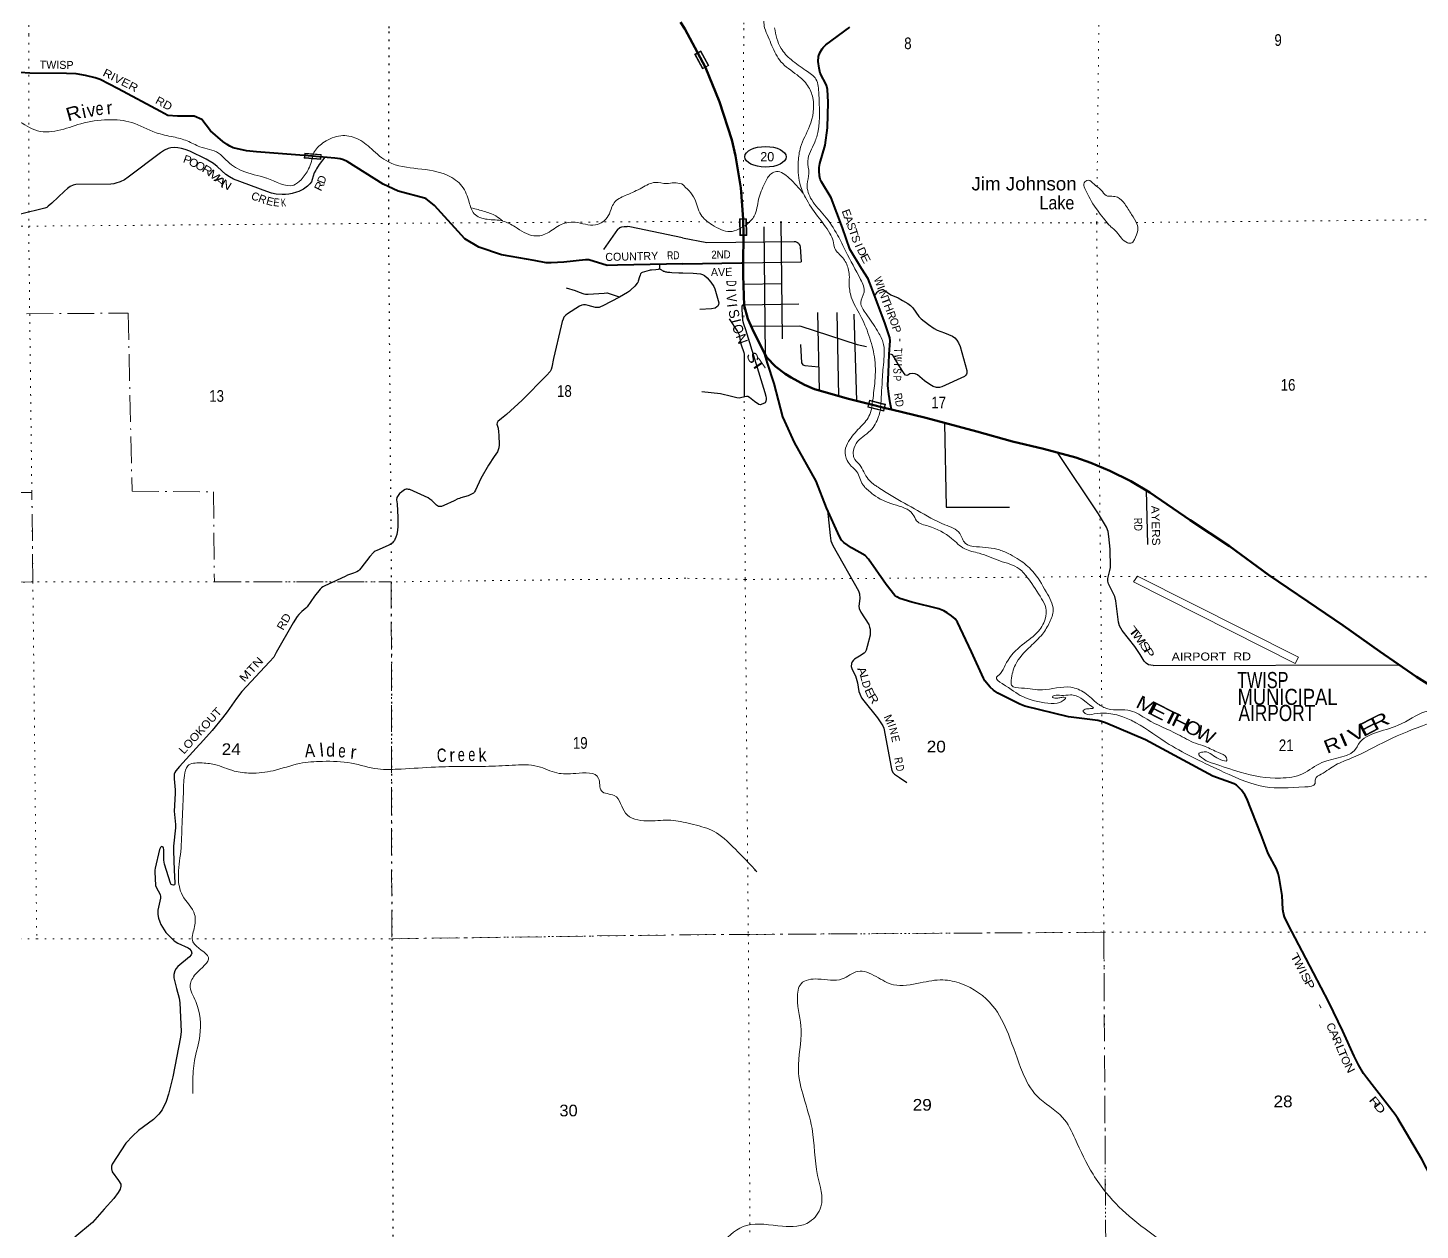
# Model space of a CAD drawing. Header units: feet. Extents: x 0 to 246606, y 183576 to 368785.
# Drawn here: x 204671 to 225542, y 304461 to 322492 of the extents above; entities that cross this region are included whole.
import ezdxf
from ezdxf.enums import TextEntityAlignment as Align

# ---------------------------------------------------------------- set-up
doc = ezdxf.new("R2010")
doc.units = ezdxf.units.FT
doc.header["$LTSCALE"] = 80
doc.linetypes.add('DOT_DASHED', pattern=[7.7, 5, -1.2, 0.3, -1.2])
doc.linetypes.add('DOTTED', pattern=[1.5, 0.3, -1.2])
for name, color, linetype, lineweight in [('17', 7, 'Continuous', 25), ('23', 7, 'Continuous', 70), ('26', 7, 'Continuous', 40), ('29', 7, 'Continuous', 25), ('30', 7, 'Continuous', 25), ('36', 7, 'Continuous', 13), ('39', 7, 'Continuous', 13), ('41', 7, 'Continuous', 13), ('44', 7, 'DOT_DASHED', 13), ('59', 7, 'Continuous', 13), ('6', 7, 'DOTTED', 25), ('61', 7, 'Continuous', 13), ('7', 7, 'DOTTED', 13)]:
    doc.layers.add(name, color=color, linetype=linetype, lineweight=lineweight)
doc.layers.add('27', color=7, linetype='Continuous')

msp = doc.modelspace()

# ---------------------------------------------------------------- linework, layer by layer
at = {"layer": '17'}
msp.add_ellipse((215728.17, 320558.17), major_axis=(309.24, -1), ratio=0.500121, dxfattribs=at)
at = {"layer": '23'}
msp.add_line((214453.25, 322576.04), (214517.04, 322479.31), dxfattribs=at)
for points in [[(215395.31, 318969.39), (215396.62, 319379.06), (215391.75, 319629.74), (215359.57, 320093.55), (215281.19, 320572.18), (215224.07, 320811.33), (215040.99, 321381.48), (214828.55, 321899.79), (214710.97, 322123.48), (214517.04, 322479.31)], [(215714.85, 317613.58), (215554.16, 317926.88), (215463.68, 318129.23), (215410.45, 318327.71), (215395.65, 318779.76), (215395.31, 318969.39)], [(217619.46, 316767.07), (217549.61, 316783.92), (217270.56, 316853.85), (216971.32, 316929.93), (216463.72, 317072.31), (216313.58, 317138.26), (216115.56, 317248.35), (216024.25, 317301.87), (215877.33, 317415.02), (215748.21, 317548.54), (215714.85, 317613.58)], [(226354.35, 312190.92), (226284.17, 312262.9), (226049.09, 312410.9), (225487.78, 312758.85), (224938.38, 313139.16), (224388.92, 313531.58), (223859.86, 313887.79), (223269.96, 314288.05), (222681.91, 314718.6), (222094.09, 315110.8), (221487.97, 315523.07), (221204.3, 315695.01), (220892.48, 315846.6), (220605.91, 315970.36), (220380.92, 316047.8), (219896.33, 316180.01), (219432.17, 316290.25), (218894.25, 316438.51), (218129.87, 316643.98), (217619.46, 316767.07)]]:
    msp.add_lwpolyline(points, dxfattribs=at)
at = {"layer": '26'}
for points in [[(217619.46, 316767.07), (217614.68, 316792.03), (217599.56, 316871.01), (217575.32, 316999.48), (217563.72, 317127.14), (217572.67, 317318.94), (217583.12, 317599.57), (217595.86, 317799.24), (217591.76, 317843.85), (217523.89, 318053.37), (217382.35, 318427.98), (217265.48, 318730.06), (217167.66, 318882.9), (216994.33, 319172.55), (216883.4, 319492.83), (216711.14, 319941.94), (216568.33, 320182.1), (216549.98, 320221.57), (216537.16, 320273.83), (216531.66, 320347.22), (216535.32, 320398.59), (216544.55, 320455.68), (216621.63, 320734.67), (216656.44, 320991.21), (216666.25, 321378.81), (216658.17, 321565.45), (216640.52, 321630.96), (216548.61, 321810.07), (216531.66, 321886.52), (216517.26, 321989.53), (216520.66, 322062.64), (216542.73, 322118.86), (216575.66, 322176.39), (216593.08, 322195.66), (216633.03, 322235.38), (216992.86, 322503.3)], [(214488.14, 318953.33), (213510.15, 318933.23), (213352.91, 318929.35), (213081.06, 319014.11), (213031.53, 319012.32), (212707.48, 318980.16), (212515.48, 318970.01), (212439.61, 318968.87), (212259.04, 319001.61), (211913.52, 319064.26), (211771.19, 319090.07), (211431.31, 319203.1), (211220.24, 319329.8), (210768.99, 319829.18), (210636.76, 319934.61), (210222.39, 320042.71), (209995.44, 320149.02), (209455.39, 320489.84), (209405.04, 320512.97), (209353.62, 320527.67), (209271.42, 320540.13), (208815.39, 320576.48), (208097.65, 320633.68), (207950.3, 320645.42), (207750.24, 320693.5), (207698.22, 320716.01), (207657.83, 320741.74), (207595.97, 320788.57), (207410.68, 320949.9), (207277.69, 321119.93), (207164.26, 321169.05), (206916.44, 321166.07), (206767.18, 321178.42), (206659.27, 321236.58), (206026.95, 321577.41), (205752.77, 321716.43), (205677.64, 321742.45), (205536.93, 321778.74), (205393.2, 321800.12), (205248.02, 321806.36), (204698.23, 321813.85), (204556.17, 321820.52)], [(214488.14, 318953.33), (215368.61, 318968.92), (215395.31, 318969.39)], [(223510.42, 309162.62), (223492.19, 309216.56), (223483.31, 309270.38), (223472.19, 309479.29), (223428.54, 309748.15), (223413.64, 309809.78), (223389.06, 309878.46), (223262.51, 310109.84), (223157.88, 310389.8), (222942.66, 310933.52), (222911.98, 310990.17), (222861.76, 311059.19), (222814.09, 311110.56), (222787.13, 311137.15), (222753.57, 311156.47), (222435.92, 311269.68), (221923.51, 311543.23), (221427.24, 311816.87), (220822.92, 312068.25), (220765.44, 312087.53), (220708.66, 312102.36), (220268.34, 312161.35), (219615.27, 312321.05), (219543.15, 312347.12), (219212.34, 312516.51), (219147.12, 312559.95), (219095.78, 312603.98), (219017.44, 312699.06), (218994.96, 312741.75), (218819.01, 313135.91), (218606.24, 313578.19), (218571.79, 313626.97), (218518.23, 313673.59), (218452.23, 313721.29), (218400.89, 313746.98), (218324.59, 313776.92), (217924.24, 313877.53), (217742.67, 313935.94), (217695, 313957.96), (217668.07, 313981.33), (217535.01, 314145.74), (217273.3, 314523.04), (217221.52, 314579.9), (217018.96, 314691.76), (216902.93, 314776.23), (216869.93, 314809.25), (216836.23, 314864.28), (216641.86, 315295.1), (216486.05, 315693.84), (216165.63, 316273.29), (216016.34, 316595.38), (215989.87, 316660.11), (215857.52, 317159.62), (215758.81, 317463.83), (215729.48, 317563.76), (215714.85, 317613.58)], [(226448.61, 304483.33), (226305.48, 304605.07), (226272.05, 304622.08), (226240.5, 304630.55), (226044.64, 304672.18), (226005.8, 304692.93), (225961.8, 304744.3), (225859.48, 304913.32), (225708.06, 305253.56), (225569.16, 305525.24), (225209.56, 306136.01), (225169.45, 306197.08), (224738.15, 306749.64), (224694.23, 306810.91), (224615.89, 306938.3), (224551.8, 307068.94), (224382.72, 307443.94), (224174.21, 307878.71), (223827.05, 308540.76), (223565.62, 309045.87), (223510.42, 309162.62)]]:
    msp.add_lwpolyline(points, dxfattribs=at)
at = {"layer": '29'}
for p, q in [((215984.79, 317826.44), (215964.12, 319592.91)), ((213511.05, 319469.56), (213299.69, 319168.99)), ((215705.37, 319509.35), (215723.8, 317578.67)), ((216247.99, 319207.62), (216264.61, 318980.59)), ((215404.62, 318967.52), (216264.61, 318980.59)), ((214489.45, 318817.76), (214645.01, 318811.55)), ((215398.75, 318648.28), (215975.32, 318656.43)), ((215413.01, 318336.46), (216227.96, 318350.73)), ((216538.53, 317054.58), (216511.39, 318223.09)), ((216827.97, 316967.5), (216803.5, 318223.35)), ((217097.17, 316897.93), (217056.65, 318198)), ((221433.46, 315560.14), (221454.59, 314746.35)), ((221541.75, 312931.71), (225214.42, 312941.76))]:
    msp.add_line(p, q, dxfattribs=at)
for points in [[(209122.41, 320550.65), (209038.69, 320442.22), (208997.39, 320377), (208986.37, 320358.62), (208965.24, 320317.28), (208934.95, 320217.14), (208921.17, 320184.98), (208900.06, 320154.66), (208865.17, 320119.75), (208803.65, 320074.73), (208732.96, 320038.9), (208696.23, 320026.04), (208634.71, 320008.58), (208582.39, 319998.48), (208532.81, 319994.8), (208481.39, 319994.8), (208394.17, 319999.4), (208323.47, 320015.01), (208252.77, 320037.98), (207754.23, 320224.49), (207694.54, 320258.48), (207636.7, 320294.31), (207577.01, 320346.68), (207510, 320411.91), (207452.15, 320456.92), (207341.97, 320523.07), (207099.58, 320640.67), (207030.73, 320665.48), (206975.64, 320682.02), (206918.72, 320694.88), (206864.54, 320699.47), (206815.89, 320694.88), (206776.4, 320684.77), (206721.32, 320659.05), (206658.87, 320618.62), (206174.1, 320251.13), (206119.94, 320215.3), (206056.57, 320184.98), (205991.4, 320162.01), (205962.02, 320152.83), (205917.02, 320148.23), (205388.17, 320140.88), (205351.46, 320133.53), (205307.37, 320111.48), (205265.16, 320082.08), (205219.23, 320045.33), (205028.26, 319861.58), (204977.78, 319816.56), (204953.91, 319800.02), (204925.42, 319788.08), (204560.94, 319698.96)], [(213511.05, 319469.56), (213545.64, 319495.53), (213576.86, 319508.39), (213608.08, 319513.91), (213656.32, 319512.29)], [(214484.38, 319343.63), (213694.38, 319506.56), (213656.32, 319512.29)], [(214484.38, 319343.63), (214847.61, 319271.09), (216159.66, 319288.72)], [(216159.66, 319288.72), (216179.16, 319286.29), (216197.03, 319279.42), (216210.33, 319272.53), (216222.69, 319262.9), (216235.53, 319242.72), (216242.41, 319228.5), (216247.99, 319207.62)], [(214140.78, 318943.75), (214139.07, 318880.44), (214131.43, 318872.63), (214119.03, 318866.65), (214084.14, 318861.14), (214018.03, 318859.3), (214001.97, 318856.09), (213986.81, 318851.95), (213882.14, 318824.39), (213867.92, 318816.58), (213860.11, 318809.69), (213854.14, 318800.97), (213847.25, 318782.13), (213839.91, 318758.24), (213821.54, 318692.09), (213813.74, 318674.18), (213805.02, 318660.85), (213768.29, 318618.59), (213709.53, 318561.63), (213687.96, 318544.63), (213659.95, 318524.88), (213540.59, 318453.21)], [(214139.07, 318880.44), (214168.79, 318861.02), (214180.97, 318853.05), (214193.2, 318846.73), (214195.89, 318845.55), (214208.07, 318840.93), (214228.47, 318834.69), (214244.73, 318831.37), (214258.94, 318829.08), (214292.12, 318825.77), (214325.27, 318824.15), (214431.53, 318820), (214442.9, 318819.61), (214489.45, 318817.76)], [(214645.01, 318811.55), (214755.93, 318804.24), (214784.34, 318794.15), (214815.51, 318779.48), (214854.93, 318745.54), (214909.02, 318680.4), (214953.94, 318613.44), (214971.35, 318577.66), (215027.27, 318367.6), (215026.36, 318340.99), (215016.27, 318319.9), (215000.69, 318306.14), (214975.94, 318290.54), (214917.27, 318275.87), (214744.87, 318265.94)], [(213540.59, 318453.21), (213374.41, 318508.35), (213359.72, 318512.02), (213348.7, 318512.02), (213310.14, 318510.18), (213067.75, 318494.57), (213029.18, 318495.48), (213012.66, 318498.24), (212993.37, 318504.67), (212915.33, 318534.99), (212879.52, 318547.85), (212745.09, 318586.04)], [(217497.65, 318563.97), (217485.96, 318564.85), (217472.66, 318563.47), (217456.63, 318560.26), (217441.96, 318554.76), (217429.13, 318548.34), (217417.66, 318539.62), (217393.82, 318515.77), (217362.24, 318479.95)], [(217497.65, 318563.97), (217509.8, 318558.43), (217556.08, 318522.17), (217608.34, 318490.07), (217717.43, 318441.45), (217784.35, 318403.84), (217860.44, 318357.06), (217899.86, 318328.62), (217937.44, 318291.01), (218028.2, 318161.67), (218062.12, 318125.89), (218172.13, 318041.49), (218254.63, 317980.95), (218300.47, 317957.1), (218410.48, 317916.74), (218531.48, 317869.03), (218566.32, 317843.35), (218597.49, 317806.66), (218623.15, 317768.13), (218648.83, 317711.25), (218744.17, 317351.66), (218746.91, 317315.9), (218740.5, 317296.62), (218732.24, 317281.04), (218711.16, 317263.6), (218373.81, 317109.48), (218334.38, 317097.57), (218289.47, 317098.48), (218242.71, 317112.25), (218190.46, 317142.51), (218113.46, 317197.55), (218007.12, 317289.28), (217970.44, 317303.97), (217933.78, 317307.63), (217893.44, 317303.96), (217860.44, 317281.96), (217845.77, 317278.27), (217829.27, 317285.63), (217809.1, 317307.63), (217732.1, 317425.05), (217647.76, 317568.15), (217633.09, 317586.51), (217618.42, 317593.84), (217583.1, 317598.88)], [(213540.59, 318453.21), (213291.78, 318321.84), (213255.97, 318308.06), (213236.69, 318299.79), (213211.9, 318297.03), (213181.6, 318299.79), (213071.42, 318329.19), (213028.27, 318337.46), (212997.97, 318336.54), (212975.01, 318333.78), (212939.21, 318318.16), (212759.25, 318204.24), (212734.46, 318183.11), (212707.83, 318152.79), (212694.06, 318124.31), (212682.12, 318090.31), (212663.76, 318024.16), (212549.91, 317535.38), (212524.2, 317403.08), (212514.1, 317369.09), (212499.41, 317339.69), (212447.08, 317278.13), (212079.81, 316906.95), (211848.44, 316693.8), (211771.31, 316635), (211716.23, 316587.22), (211704.29, 316567.94), (211701.53, 316550.47), (211719.9, 316488), (211728.16, 316433.8), (211730.92, 316385.1), (211734.59, 316238.1), (211731.83, 316191.25), (211708.88, 316135.2), (211662.22, 316063.79)], [(215413.01, 318336.46), (215386.18, 318332.28), (215375.18, 318319.43), (215371.51, 318299.26), (215371.52, 318271.72), (215382.52, 318110.28), (215397.18, 318051.56), (215426.52, 317967.17), (215719.87, 317024.15), (215731.79, 316970.05), (215737.29, 316938.86), (215739.13, 316918.68), (215733.63, 316892.99), (215723.54, 316870.04), (215686.87, 316851.7), (215649.29, 316839.79), (215628.2, 316844.36), (215565.86, 316888.39), (215488.86, 316950.77), (215464.11, 316962.71), (215444.85, 316965.44), (215371.52, 316947.1), (215332.1, 316938.86), (215298.18, 316943.43), (215217.5, 316965.44), (215052.49, 317002.14), (214774.39, 317033.01)], [(215185.5, 318130.62), (215310.1, 317940.58), (215321.1, 317918.57), (215332.1, 317887.38), (215352.27, 317773.63), (215363.27, 317736.94), (215403.6, 317625.02), (215407.27, 317599.34), (215407.27, 317566.31), (215409.96, 316958.76)], [(215516.91, 318016.49), (216232.02, 318024.65), (216258.51, 318020.57), (217103.77, 317744.13), (217241.24, 317712.63)], [(216253.79, 317745.25), (216269.57, 317468.81), (216276.34, 317452.47), (216285.89, 317440.65), (216302.82, 317431.07), (216318.27, 317426.71), (216528.97, 317406.62)], [(218413, 316564.89), (218438.66, 315305.54), (219385.85, 315302.78)], [(211662.22, 316063.79), (211573.9, 315933.99), (211460.05, 315731.87), (211382.93, 315559.14), (211367.32, 315532.5), (211359.53, 315521.94), (211349.87, 315515.04), (211332.9, 315503.57), (211309.95, 315491.62), (211269.08, 315474.62), (211161.66, 315442.46), (211139.17, 315434.66), (211118.5, 315426.84), (211063.41, 315397.44), (210905.49, 315327.61), (210871.07, 315314.3), (210850.87, 315311.55), (210839.38, 315312.91), (210826.08, 315315.22), (210813.22, 315321.65), (210795.31, 315334.96), (210725.53, 315404.79), (210698.92, 315425.01), (210670.44, 315441.54), (210394.99, 315566.49), (210378.94, 315570.65), (210361.96, 315572.93), (210344.06, 315571.57), (210325.21, 315566.49), (210300.9, 315552.27), (210270.12, 315529.74), (210243.98, 315506.33), (210222.38, 315478.29), (210204.5, 315446.61), (210199.9, 315433.75), (210198.53, 315423.19), (210199.45, 315413.08), (210207.69, 315353.34), (210218.71, 315151.21), (210215.98, 315012.51), (210211.36, 314960.11), (210200.83, 314893.54), (210189.33, 314853.54), (210174.21, 314819.12), (210165.94, 314804.42), (210153.09, 314788.8), (210131.52, 314766.29), (210100.76, 314744.7), (210071.8, 314728.58), (209902.86, 314655.08), (209879.03, 314643.18), (209862.97, 314632.62), (209851.45, 314622.01), (209796.36, 314563.21), (209660.47, 314386.81), (209642.61, 314364.34), (209627.42, 314350.06), (209603.13, 314334.02), (209553.96, 314313.31), (209464.03, 314282.12), (209425.42, 314265.53), (209124.27, 314125.88), (209092.65, 314107.1), (209073.37, 314092.4), (209054.49, 314074.43), (208970.02, 313971.53), (208856.17, 313809.83), (208836.94, 313788.76)], [(221541.75, 312931.71), (221472.02, 312941.61), (221432.6, 312964.54), (221406.01, 312992.98), (221344.59, 313096.64), (221263.92, 313214.06), (221073.23, 313456.24), (221035.65, 313525.04), (221021.9, 313581), (220979.73, 313898.39), (220963.22, 313962.61), (220911.89, 314072.69), (220869.72, 314155.25), (220861.47, 314196.53), (220862.38, 314235.98), (220889.89, 314351.56), (220902.72, 314397.43), (220897.22, 314674.47), (220875.22, 314865.28), (220866.05, 314936.83), (220838.55, 315004.71), (220721.2, 315202.86), (220105.72, 316122.88)], [(216658, 315259.33), (216695.77, 314880.84), (216708.61, 314798.29), (216739.77, 314726.73), (217121.13, 314051.57), (217137.64, 314005.71), (217143.14, 313934.15), (217128.47, 313816.73), (217130.31, 313785.54), (217157.8, 313728.66), (217275.15, 313545.19), (217288.91, 313505.76), (217295.32, 313473.65), (217296.24, 313415.86), (217297.15, 313383.74), (217253.14, 313214.95), (217235.74, 313157.17), (217222.91, 313127.81), (217209.14, 313112.21), (217135.8, 313068.18), (217062.46, 313024.14), (217046.9, 313008.56), (217029.48, 312985.62), (217018.46, 312958.1), (217012.97, 312915.91), (217016.64, 312897.56), (217025.79, 312870.03), (217077.13, 312774.63), (217089.98, 312741.61), (217106.47, 312671.89), (217129.4, 312538.88), (217143.14, 312503.09), (217169.74, 312445.31), (217201.81, 312400.35), (217407.16, 312143.5), (217487.83, 312026.08), (217504.36, 311989.39), (217524.5, 311886.64), (217605.17, 311431.64), (217622.62, 311353.68), (217641.84, 311321.56), (217662.96, 311298.64), (217737.18, 311248.17), (217847.19, 311174.79)], [(208836.94, 313788.76), (208780.01, 313739.15), (208732.27, 313695.05), (208707.48, 313664.74), (208647.8, 313570.1), (208394.39, 313125.42), (208374.19, 313083.17), (208357.66, 313055.6), (208295.23, 312985.77), (207880.22, 312537.42), (207799.42, 312434.52), (207656.19, 312232.39), (207590.09, 312144.19), (207432.16, 311956.76), (207259.55, 311761.99), (207242.79, 311743.67)], [(207242.79, 311743.67), (206943.71, 311412.85), (206890.46, 311350.38), (206872.09, 311322.81), (206864.75, 311300.76), (206866.59, 311230.94), (206879.44, 311065.56), (206877.6, 311010.44), (206866.59, 310744)], [(206866.59, 310744), (206886.06, 310542.41), (206886.6, 310494.64), (206854.84, 310218.99), (206853.11, 310149.54), (206864.97, 309857.57), (206875.04, 309667.72), (206873.2, 309651.18), (206867.31, 309637.98), (206854.84, 309632.8), (206836.47, 309638.32), (206819.95, 309645.67), (206810.33, 309663.24), (206719.87, 309951.9), (206711.6, 310011.35), (206711.52, 310169.37), (206706.09, 310189.59), (206696.91, 310202.46), (206678.38, 310213.15), (206669.36, 310211.64), (206658.34, 310198.78), (206644.98, 310168.27), (206577.54, 309890.07), (206572.95, 309859.75), (206574.95, 309834.66), (206585.81, 309628.21), (206593.67, 309603.25), (206654.35, 309493.43), (206659.26, 309466.5), (206659.26, 309438.94), (206620.68, 309259.14), (206621.62, 309197.29), (206630.8, 309142.17), (206647.33, 309085.2), (206665.25, 309046.29), (206740.99, 308927.17), (206777.38, 308884.93), (206862.19, 308802.21), (206916.9, 308766.33), (207074.3, 308696.55), (207094.1, 308680.59), (207118.38, 308652.45), (207129.39, 308615.69), (207120.21, 308588.13), (207096.5, 308559.74), (206919.83, 308415.78), (206894.34, 308384.16), (206872.3, 308349.24), (206861.28, 308297.79), (206860.72, 308243.54), (206900.14, 308087.03), (206941.16, 307938.55), (206948.78, 307872.23), (206966.87, 307442.4), (206959.03, 307356.58), (206843.84, 306758.27), (206781.4, 306499.71), (206744.67, 306389.45), (206682.23, 306268.17), (206634.49, 306198.34), (206551.95, 306118.76), (206331.33, 305953.93), (206247.01, 305876.76), (206139.45, 305763.39), (205935.86, 305451.75), (205923.8, 305421.04), (205923.8, 305380.61), (205936.16, 305334.89), (206027.45, 305207.44), (206063.37, 305149.08), (206067.04, 305119.67), (206052.27, 305074.86), (206024.81, 305025.95), (205962.23, 304936.36), (205816.14, 304776.8), (205638.58, 304576.41), (205376.57, 304355.23)]]:
    msp.add_lwpolyline(points, dxfattribs=at)
at = {"layer": '36'}
msp.add_lwpolyline([(221244.89, 314183.82), (221303.6, 314270.51), (223719.03, 313056.81), (223668.71, 312958.93)], close=True, dxfattribs=at)
at = {"layer": '39'}
msp.add_line((217334.85, 316907.35), (217320.31, 316787.26), dxfattribs=at)
for points in [[(214432.14, 324356.01), (214655.2, 324480.72), (214785.38, 324686.33), (214850.62, 324827.52), (214943.86, 324891.82), (215214.76, 324898.83), (215543.88, 324798.52), (215701.11, 324684.73), (215821.34, 324413.47), (215981.07, 323905.63), (216060.65, 323575.93), (216007.02, 323301.31), (215793.34, 322936.39), (215703.46, 322698.3), (215713.02, 322490.84)], [(215713.02, 322490.84), (215825.39, 322223.69), (215960.06, 321984.28), (216201.49, 321785.85), (216359.93, 321625.3), (216437.74, 321442.07), (216389.78, 321017.92), (216254.37, 320702.26), (216219.32, 320486.08), (216241.43, 320163.26), (216327.5, 319947.79), (216506.82, 319670.29), (216694.12, 319408.98), (216741.21, 319298.24), (216768.14, 319183.34), (216886.08, 319042.74), (216967.79, 318881.74), (216984.53, 318782.93), (216983.22, 318663.83), (217014.76, 318452.08), (217149.62, 318182.39), (217278.62, 317878.36), (217361.27, 317559.93), (217369.49, 317196.66), (217335, 316908.34)], [(215864.61, 322492.34), (215960.89, 322184.11), (216113.31, 322015.44), (216334.34, 321853.23), (216484.52, 321722.91), (216528.27, 321495.08), (216517.4, 320946), (216465.93, 320774.13), (216362.61, 320494.99), (216377.85, 320309.38), (216352.57, 320145.74), (216420.59, 319912), (216611.78, 319674.93), (216809.35, 319383.41), (216931.95, 319137.87), (217154.51, 318717.31), (217206.11, 318527.88), (217156.56, 318372.17), (217236.3, 318205.1), (217405.4, 317947.72), (217489.16, 317782.7), (217496.04, 317437.52), (217475.01, 317147.12), (217451.17, 316755.25)], [(195823.84, 321848.26), (195872.43, 321794.74), (195974.94, 321646.55), (196217.77, 321391.01), (196428.42, 321129.03), (196531.55, 320758.74), (196647.78, 320473.41), (196748.78, 320282.8), (197031.52, 320229.66), (197300.61, 320307.6), (197451.32, 320513.34), (197619.92, 320739.49), (197822.1, 320852.98), (197989.83, 320982.2), (198199.44, 320978.66), (198391.9, 320722.51), (198486.95, 320523.75), (198634.58, 320479.08), (198778.71, 320559.56), (198934.73, 320656.34), (199128.47, 320632.41), (199339.01, 320550.13), (199661.99, 320331.9), (199973.25, 320252.85), (200375.56, 320312.2), (200983.19, 320390.16), (201282.05, 320337.21), (201568.91, 320106.43), (201759.76, 319985.55), (201995.04, 320026.74), (202257.32, 319999.6), (202259.31, 320001.64), (202464.65, 320018.24), (202715.11, 320138.36), (202935.59, 320237.93), (203185.47, 320236.89), (203406.88, 320257.72), (203496.61, 320337.54), (203498.63, 320507.18), (203561.02, 320683.6), (203649.46, 320872.44), (203664.48, 321135.12), (203812.55, 321223.72), (204092.84, 321206.89), (204474.69, 321122.63), (204774.84, 320960.66), (205119.54, 320950.66), (205464.91, 321053.75), (205873.26, 321113.17), (206228.39, 321073.01), (206592.92, 320919.89), (206851.6, 320856.36), (207059.87, 320796.27), (207250.31, 320709.71), (207529.52, 320614.12), (207639.57, 320510.44), (207881.26, 320349.79), (208247.31, 320239.09), (208253.37, 320237.14), (208655.58, 320134.96), (208765.49, 320213), (208878.42, 320375.89), (208952.4, 320605.15)], [(208952.4, 320605.15), (208968.03, 320635.42), (209115.43, 320780.56), (209362.17, 320874.38), (209602.46, 320832.84), (209821.94, 320675.96), (210076.14, 320481.13), (210516.63, 320379.4), (210967.2, 320277.8), (211178.67, 320116.78), (211286.29, 319877.79), (211360.88, 319705.04), (211557.34, 319620.57), (211793.41, 319595.13), (211973.78, 319508.45), (212253.47, 319372.49), (212430.46, 319400.86), (212636.5, 319528.52), (212875.73, 319575.82), (213178.45, 319537.05), (213372.31, 319672.64), (213427.12, 319808.58), (213474.56, 319885.88), (213650.69, 319986.94), (213875.1, 320094.63), (214077.69, 320173.79), (214247.14, 320157.65), (214357.84, 320169.07), (214474.91, 320152.31)], [(216290.31, 320014.27), (216083.5, 320239.04), (215895.16, 320336.85), (215814.59, 320304.09), (215718.52, 320164.26), (215625.07, 319921.51), (215559.95, 319668.82), (215448.01, 319542.07)], [(220862.71, 319553.84), (220683.32, 319785.38), (220515.98, 320085.15), (220503.39, 320165.81), (220563.7, 320208.55), (220652.9, 320146.5), (220760.43, 320058.31), (220835.62, 319975.99), (220920.47, 319966.39), (221005.36, 319950.74), (221112.96, 319850.44), (221216.87, 319691.59), (221296.44, 319552.78), (221309.15, 319451.93), (221259.46, 319320.44), (221221.4, 319269.76), (221154.78, 319269.38), (220990.28, 319431.91), (220905.02, 319510.14), (220860.33, 319556.3)], [(215448.19, 319542.2), (215195.9, 319436.61), (214928.8, 319538), (214758.29, 319692.42), (214667.52, 319925.33), (214474.91, 320152.31)], [(211327.59, 319791.51), (211511.61, 319739.15), (211685.72, 319670.57), (211785.46, 319598.4)], [(217320.31, 316787.26), (217279.76, 316667.3), (217135.45, 316490.86), (216975.13, 316290.11), (216921.44, 316152.54), (216954.63, 316003.37), (217013.68, 315918.94), (217098.97, 315834.66), (217186.92, 315643.42), (217219.75, 315600.99)], [(217451.17, 316755.25), (217423.14, 316662.08), (217301.22, 316453.47), (217088.36, 316260.49), (217044.77, 316122.98), (217053.29, 316048.35), (217136.7, 315941.85), (217269.23, 315722.61), (217374.76, 315630.38), (217416.36, 315602.2)], [(217219.75, 315600.99), (217343.28, 315492.94), (217651.03, 315345.37), (217938.61, 315195.65), (217993.69, 315101.11), (218169.82, 315019.37), (218518.17, 314835.7), (218714.94, 314679.41), (218931.36, 314612.04), (219238.91, 314498.77), (219532.37, 314379.37), (219668.52, 314230.8), (219868.17, 313929.19), (219931.56, 313794.32), (219920.46, 313624.71), (219800.52, 313422.17), (219543.36, 313210.76), (219320.91, 312932.94), (219252.99, 312811.44), (219216.85, 312776.92), (219192.77, 312752.56), (219278.13, 312658.19), (219584.15, 312462.16), (219962.27, 312365.45), (220141.89, 312376.58), (220210.28, 312419.37), (220230.32, 312443.71), (220199.98, 312453.62), (220141.48, 312445.21), (220080.95, 312438.8), (220046.59, 312444.66), (220030.37, 312456.67), (220054.48, 312477), (220163.48, 312479.65), (220298.7, 312488.51), (220385.59, 312474.89), (220513.25, 312396.91), (220618.71, 312316.78), (220643.07, 312294.72), (220600.75, 312282.37), (220522.05, 312275.85), (220491.89, 312253.47), (220522.45, 312207.23), (220655.72, 312203.97), (220841.41, 312213.12), (221084, 312160.03), (221280.37, 312070.34), (221780.97, 311746.26), (222167.84, 311536.57), (222603.15, 311327.17), (223220.23, 311108.72), (223813.8, 311108.13), (223966.93, 311159.48), (223972.59, 311226.12), (224058.97, 311299.29), (224276.19, 311437.81), (224509.79, 311538.07), (225051.3, 311805.63), (225651.45, 312055.36)], [(217416.36, 315602.2), (217613.91, 315476.35), (218008.94, 315252.58), (218418.02, 315041), (218640.9, 314907.06), (218722.52, 314762.21), (218892.42, 314710.71), (219235.92, 314662.25), (219398.89, 314595.34)], [(219398.89, 314595.34), (219531.57, 314514.6), (219730.42, 314346.21), (219936.19, 314034.55), (220040.8, 313758.63), (219987.37, 313576.66), (219879.39, 313400.43), (219698.79, 313215.7), (219474.31, 312939.89), (219413.09, 312709.43), (219417.57, 312634.77), (219567.23, 312591.24), (219880.32, 312564.8), (220306.09, 312603.6), (220516.57, 312518.03), (220711.35, 312355.67), (220861.2, 312279.84), (221198.53, 312251.52), (221447.62, 312123.79), (221909.29, 311896.37), (222176.59, 311762.69), (222320.22, 311715.08), (222520.64, 311623.4), (222638.21, 311543.34), (222644.49, 311505.03), (222555.59, 311516.62), (222446.21, 311576.54), (222336.86, 311632.42), (222266.22, 311627.97), (222223.93, 311609.56), (222293.07, 311527.21), (222446.91, 311459.47), (222845.42, 311328.57), (223447.58, 311241.24), (223780.32, 311305.74), (224070.04, 311474.96), (224595.59, 311710.13), (224597.58, 311714.18), (225211.46, 312032.62), (225632.18, 312240.95), (226007.65, 312249.18), (226272.73, 312149.8), (226478.19, 311888.6), (226659.55, 311607.07), (226775.99, 311038.55), (226814.05, 310411.03), (226777.13, 310168.61), (226777.16, 310162.55), (226715.71, 309972.46)], [(214567.15, 310566.91), (214271.69, 310609.24), (213949.39, 310599.32), (213629.64, 310714.61), (213461.27, 310979.12), (213269.03, 311047.48), (213226.48, 311236.78), (212883.04, 311311.4), (212600.85, 311318.11), (212317.58, 311415.67), (211930.48, 311433.23), (211529.68, 311416.31), (211185.1, 311416.21), (210780.2, 311405.29), (210266.69, 311376.92), (209916.05, 311378.77), (209522.09, 311464.9), (209086.51, 311491.98), (208744.33, 311459.6), (208348.64, 311351.88), (208008.53, 311315.49), (207764.33, 311346.88), (207470.99, 311444.32), (207257.11, 311468), (207068.2, 311425.35), (207017.51, 311281.38), (207002.59, 311010.63), (206981.78, 310556.07), (206962.51, 310141.9), (206926.83, 309751.77), (206988.47, 309481.94), (207171.23, 309193.38), (207163.6, 308987.33), (207145.85, 308785.2), (207378.33, 308551.74), (207187.83, 308303.12), (207105.18, 308136.55), (207186.67, 307891.19), (207249.14, 307381.09), (207170.96, 307006.6), (207142.58, 306681.17), (207142.58, 306511.56)], [(214567.15, 310566.91), (214881.75, 310474.94), (215202.1, 310246.7), (215569.82, 309861.29), (215565.76, 309865.31)], [(214639.43, 303138.85), (214743.93, 303435.85), (214880.8, 303846.39), (215090.26, 304271.48), (215444.04, 304531.89), (215983.18, 304518.87), (216390.59, 304587.85), (216558.84, 304812.87), (216509.64, 305278.85), (216426.7, 305984.82), (216300.76, 306452.36), (216221.56, 306869.72), (216262.43, 307465.4), (216207.11, 307941.43), (216262.36, 308157.72), (216514.31, 308227.81), (216877.71, 308227.9), (217111.23, 308342.29), (217388.29, 308263.16), (217647.44, 308141.54), (218049.04, 308170.12), (218387.96, 308214.47), (218664.89, 308157.55), (219133.23, 307827.22), (219369.97, 307398.67), (219581.3, 306830.7), (219795.41, 306474.68), (220182.94, 306151.96), (220368.58, 305830.09), (220640.26, 305298.8), (220837.76, 305019.39), (221235.82, 304624.07), (221728.64, 304251.5), (222223.55, 303866.84), (222613.07, 303550.19), (222997.37, 303092.21), (223251.7, 302762.67), (223521.46, 302552.3), (223813.77, 302287.56), (224180.12, 301793.16), (224653.34, 300980.46), (224843.77, 300531.45), (224849.66, 300220.64), (225000.14, 300039.86), (225050.16, 299775.73), (225168.58, 299554.39), (225293.43, 299268.5), (225337, 299070.95), (225415.13, 298835.24), (225571.3, 298715.05), (225618.84, 298529.63), (225585.88, 298299.33), (225627.85, 298033.14), (225746.93, 297698.77), (225804.75, 297483.14), (226053.15, 297470.45), (226372.01, 297492.49), (226720.94, 297551.03), (227113.63, 297379.73), (227520.3, 297234.74), (227755.83, 297349.14), (227842.13, 297436.44), (228154.84, 297474.58), (228368.33, 297560.6), (228571.63, 297664.72), (228664.19, 297715.72)]]:
    msp.add_spline(points, degree=3, dxfattribs=at)
at = {"layer": '44'}
for points in [[(194031.46, 322291.43), (194004.26, 319432.09), (199353.71, 319480.15), (199412.19, 319476.81), (199451.25, 314142.6), (204746.39, 314181.93), (204731.08, 315526.22), (203426.21, 315515.01), (203416.75, 318197.33), (206174.77, 318213.25), (206232.36, 315541.88), (207452.16, 315534.05), (207466.82, 314184.42), (210118.56, 314183.82), (210125.6, 308831.06), (214585.02, 308891.56)], [(214585.02, 308891.56), (215470.58, 308895.91), (220800.38, 308928.88), (220832.22, 303574.15), (220874.46, 298195.77), (221023.67, 298202.19), (221022.59, 296060.56), (215672.19, 296024.79), (215661.86, 287935.55), (214787.05, 287908.81)]]:
    msp.add_lwpolyline(points, dxfattribs=at)
at = {"layer": '59'}
msp.add_line((217502.81, 316744.78), (217260.08, 316804.63), dxfattribs=at)
for points in [[(214758.66, 322146.07), (214877.59, 321926.17), (214785.23, 321876.22), (214666.31, 322096.13)], [(214755.42, 322135.22), (214677.15, 322092.9), (214788.46, 321887.06), (214866.75, 321929.4)], [(215443.73, 319629.66), (215448.45, 319379.71), (215343.47, 319377.73), (215338.75, 319627.69)], [(215351.31, 319385.87), (215346.89, 319619.84), (215435.89, 319621.51), (215440.3, 319387.55)], [(217285.22, 316906.58), (217527.95, 316846.74), (217502.82, 316744.79), (217260.09, 316804.64)], [(217518.27, 316840.88), (217291.06, 316896.9), (217269.77, 316810.49), (217496.96, 316754.46)]]:
    msp.add_lwpolyline(points, close=True, dxfattribs=at)
at = {"layer": '6'}
for points in [[(209940.88, 339209.41), (209970.53, 335610.54), (209967.23, 335384.13), (210019.78, 330255.07), (210048.68, 324911.49), (210082, 322437.01)], [(210082, 322437.01), (210074.96, 319560.37), (210118.56, 314183.82), (210125.6, 308831.06), (210146.93, 303462.32), (210165.87, 298125.85)]]:
    msp.add_lwpolyline(points, dxfattribs=at)
at = {"layer": '61'}
for p, q in [((208820.43, 320613.51), (209069.67, 320594)), ((209069.67, 320594), (209063.82, 320519.23))]:
    msp.add_line(p, q, dxfattribs=at)
msp.add_lwpolyline([(209063.82, 320519.23), (208814.58, 320538.74), (208820.43, 320613.51)], dxfattribs=at)
msp.add_lwpolyline([(209061.07, 320586.64), (208827.77, 320604.91), (208823.18, 320546.09), (209056.46, 320527.83)], close=True, dxfattribs=at)
at = {"layer": '7'}
for p, q in [((204687.14, 322386.81), (204671.07, 324776.29)), ((215408.64, 324849.31), (215402.1, 322487.85)), ((215402.1, 322487.85), (215397.4, 320578.61)), ((215402.09, 322483.07), (215401.62, 322293.89)), ((220698.68, 320110.6), (220725.47, 322539.98)), ((215397.23, 320509.31), (215395.07, 319630.78)), ((214482.02, 319588.94), (215447.41, 319574.56)), ((216689.62, 319572.65), (216880.24, 319572.4)), ((215396.05, 319377.04), (215402.95, 318139.49))]:
    msp.add_line(p, q, dxfattribs=at)
for points in [[(204687.14, 322386.81), (204683.13, 319517.87), (204746.39, 314181.93), (204803.8, 308829.78)], [(220769.92, 312322.96), (220752.5, 314263.33), (220692.69, 319567.44), (220694.93, 319770.98)], [(199412.19, 319476.81), (204683.13, 319517.87), (210074.96, 319560.37), (214482.02, 319588.94)], [(215447.41, 319574.56), (215469.24, 319574.24), (216575.08, 319572.8)], [(217114.36, 319572.1), (220692.69, 319567.44), (220844.33, 319568.83)], [(221287.75, 319572.9), (226099.1, 319617.01), (231405.02, 319591.31), (236723, 319573.76), (242117.27, 319629.31), (245124.91, 319561.87)], [(215406.54, 317493.53), (215424.78, 314220.28), (215470.58, 308895.91), (215500.49, 303527.04), (215510.15, 298168.14)], [(214533.55, 314237.39), (210118.56, 314183.82), (204746.39, 314181.93), (199451.25, 314142.6), (194028.88, 314125.98), (188814.09, 314107.81), (183885.51, 314102.01)], [(219649.22, 314254.42), (215424.78, 314220.28), (214533.55, 314237.39)], [(235114.93, 314293.1), (231416.62, 314246.56), (226114.81, 314260.17), (220752.5, 314263.33), (219806.22, 314255.68)], [(220874.46, 298195.77), (220832.22, 303574.15), (220800.38, 308928.88), (220770.96, 312206.22)], [(214585.02, 308891.56), (215470.58, 308895.91), (220800.38, 308928.88), (225973.19, 308929.8)], [(199508.27, 308822.75), (204803.8, 308829.78), (210125.6, 308831.06), (214585.02, 308891.56)]]:
    msp.add_lwpolyline(points, dxfattribs=at)

# ---------------------------------------------------------------- texts
at = {"layer": '17'}
msp.add_text('20', height=140, dxfattribs=at).set_placement((215754.77, 320489.86), align=Align.CENTER)
for s, rotation, width, p in [('I', 271.533, 0.95, (215138.49, 318553.59)), ('D', 270.07, 0.65, (215142.77, 318661.5)), ('V', 275.2, 0.85, (215146.53, 318432.04)), ('O', 285.777, 0.9, (215246.35, 317953.87)), ('S', 294.308, 1.2, (215469.68, 317517.05)), ('T', 304.607, 1.65, (215557.29, 317386.6))]:
    msp.add_text(s, height=150, rotation=rotation, dxfattribs=dict(at, width=width)).set_placement(p, align=Align.CENTER)
for s, rotation, p in [('I', 276.231, (215154.3, 318320.85)), ('S', 283.365, (215184.87, 318186.95)), ('I', 283.777, (215214.4, 318078.25)), ('N', 290.159, (215305.48, 317802.08))]:
    msp.add_text(s, height=150, rotation=rotation, dxfattribs=at).set_placement(p, align=Align.CENTER)
at = {"layer": '27'}
for s, rotation, p in [('TWISP', 359.219, (204847.14, 321881.58)), ('COUNTRY', 1.414, (213328.15, 318995.2)), ('AVE', 1.014, (214910.46, 318768.32)), ('-', 88.726, (217788.04, 317784.19))]:
    msp.add_text(s, height=120, rotation=rotation, dxfattribs=at).set_placement(p)
for s, rotation, width, p in [('RIVER', 333.113, 1.15, (205782.43, 321779.61)), ('RD', 331.675, 1.1, (206570.33, 321366.48)), ('RD', 1.177, 0.8, (214254.69, 319018.86)), ('2ND', 1.014, 0.9, (214917.2, 319030.29)), ('RD', 280.578, 0.9, (217650.91, 317003.24))]:
    msp.add_text(s, height=120, rotation=rotation, dxfattribs=dict(at, width=width)).set_placement(p)
for s, rotation, width, p in [('E', 290.64, 1.1, (216889.07, 319691.13)), ('A', 290.64, 1.15, (216920.77, 319593.22)), ('S', 287.824, 1.05, (216962.18, 319497.16)), ('T', 287.824, 1.2, (216992.81, 319403.41)), ('S', 287.383, 1.05, (217027.35, 319308.45)), ('I', 292.563, 1.05, (217071.33, 319207.81)), ('D', 294.459, 1.1, (217121.88, 319111.87)), ('E', 297.559, 1.3, (217175.25, 319006.37)), ('W', 291.845, 0.9, (217373.42, 318664.38)), ('I', 291.845, 1.05, (217405.32, 318576.16)), ('T', 290.738, 1.3, (217479.7, 318375.33)), ('O', 287.237, 0.95, (217602.62, 318065.43)), ('P', 288.286, 1.05, (217638.51, 317954.17)), ('T', 267.865, 0.85, (217657.23, 317653.63)), ('W', 267.87, 0.6, (217657.11, 317544.13)), ('S', 265.195, 0.8, (217644.98, 317350.87)), ('P', 268.362, 0.75, (217642.12, 317237.41)), ('T', 297.412, 1.45, (223622.83, 308519.56)), ('I', 297.679, 1.25, (223731.13, 308313.71)), ('S', 297.679, 1.3, (223777.99, 308225.27)), ('P', 297.679, 1.3, (223834.41, 308117.69)), ('-', 297.663, 1.5, (224002.7, 307796.67)), ('C', 292.02, 1.05, (224153.18, 307485.78)), ('A', 295.02, 1.25, (224204.43, 307377.67)), ('R', 291.726, 1.05, (224244.87, 307276.27)), ('L', 291.344, 1.3, (224295.08, 307164.39)), ('T', 291.978, 1.3, (224324.05, 307087.83)), ('O', 293.083, 1.05, (224371.68, 306981.5)), ('N', 297.585, 1.2, (224434.13, 306864.24)), ('R', 309.529, 1.5, (224820.9, 306343.85)), ('D', 307.642, 1.45, (224889.45, 306257.22))]:
    msp.add_text(s, height=120, rotation=rotation, dxfattribs=dict(at, width=width)).set_placement(p, align=Align.CENTER)
for s, rotation, p in [('N', 290.456, (217443.66, 318475.41)), ('H', 290.738, (217520.19, 318275.75)), ('R', 288.659, (217561.72, 318164.71)), ('I', 266.754, (217653.28, 317443.87)), ('W', 297.412, (223679.64, 308411.24))]:
    msp.add_text(s, height=120, rotation=rotation, dxfattribs=at).set_placement(p, align=Align.CENTER)
at = {"layer": '30'}
for s, rotation, width, p in [('P', 340.183, 1.1, (207043.1, 320459.07)), ('O', 334.119, 1.1, (207131.91, 320413.86)), ('O', 334.119, 1.1, (207230.87, 320364.11)), ('R', 329.02, 1.25, (207329.79, 320308.4)), ('M', 322.115, 1.35, (207429.69, 320231.61)), ('A', 318.737, 1.75, (207519.4, 320148.7)), ('N', 328.223, 1.3, (207615.36, 320088.69)), ('R', 63.153, 1.15, (209093.02, 320092.16)), ('E', 352.981, 0.85, (208390.03, 319815.65)), ('K', 4.245, 0.7, (208507.96, 319811.27)), ('T', 308.217, 1.8, (221208.32, 313396.13)), ('W', 307.217, 1.2, (221275.81, 313311.38)), ('S', 304.49, 1.45, (221372.21, 313180.05)), ('P', 300.647, 1.35, (221429.73, 313091.42)), ('A', 291.264, 1.2, (217124.73, 312822.1)), ('L', 283.781, 1.1, (217157.65, 312730.97)), ('D', 285.781, 0.95, (217184.02, 312630.62)), ('E', 294.5, 1.2, (217236.15, 312504.27)), ('R', 300.642, 1.25, (217296.99, 312399.74)), ('M', 293.49, 1.05, (217525.39, 312097)), ('I', 288.253, 0.9, (217568.65, 312013.32)), ('N', 284.09, 0.9, (217591.15, 311932.26)), ('E', 282.054, 0.95, (217619.15, 311818.42)), ('R', 280.054, 0.85, (217665.19, 311494.05)), ('D', 279.617, 0.8, (217685.59, 311381.65))]:
    msp.add_text(s, height=120, rotation=rotation, dxfattribs=dict(at, width=width)).set_placement(p, align=Align.CENTER)
for s, rotation, p in [('D', 69.171, (209133.95, 320196.53)), ('C', 339.489, (208061.07, 319906.83)), ('R', 339.489, (208168.21, 319866.75)), ('E', 345.001, (208285.89, 319833.35)), ('I', 305.217, (221328.44, 313243.23))]:
    msp.add_text(s, height=120, rotation=rotation, dxfattribs=at).set_placement(p, align=Align.CENTER)
for s, rotation, width, p in [('AYERS ', 271.487, 1.1, (221510.73, 315325.22)), ('RD', 271.487, 0.85, (221253.48, 315142.4)), ('RD', 60.322, 1.1, (208498.15, 313447.12)), ('AIRPORT  RD', 0.157, 1.15, (221817.72, 313002.47)), ('MTN', 47.211, 1.25, (207915.58, 312671.45)), ('LOOKOUT', 47.885, 1.1, (207009.95, 311591.49))]:
    msp.add_text(s, height=120, rotation=rotation, dxfattribs=dict(at, width=width)).set_placement(p)
at = {"layer": '36'}
for s, width, p in [('TWISP', 0.75, (222798.92, 312589.62)), ('MUNICIPAL', 0.85, (222805.38, 312337.67)), ('AIRPORT', 0.8, (222818.59, 312096.75))]:
    msp.add_text(s, height=242, dxfattribs=dict(at, width=width)).set_placement(p)
at = {"layer": '41'}
for s, rotation, width, p in [('R', 15.775, 1.15, (205381.19, 321118.82)), ('v', 7.452, 0.95, (205630.99, 321161.99)), ('e', 3.668, 0.8, (205750.91, 321185)), ('M', 332.849, 1.25, (221387.69, 312248.73)), ('E', 332.855, 1.55, (221568.71, 312157.03)), ('T', 333.78, 1.6, (221763.57, 312058.78)), ('H', 333.77, 1.4, (221913.28, 311987.43)), ('O', 333.399, 1.15, (222094.51, 311899.69)), ('W', 333.46, 1.1, (222282.86, 311801.18)), ('V', 27.807, 1.4, (224636.17, 311830.26)), ('E', 27.807, 1.55, (224807.39, 311915.28)), ('R', 27.028, 1.4, (224984.75, 312006.77)), ('R', 22.042, 1.25, (224258.54, 311648.08)), ('I', 23.541, 1.5, (224432.46, 311724.09)), ('A', 3.777, 0.85, (208903.12, 311554.34)), ('d', 0.341, 0.9, (209210.68, 311562.67)), ('e', 357.46, 0.75, (209376.48, 311551)), ('C', 1.822, 0.75, (210877.51, 311483.53)), ('e', 0.105, 0.7, (211168.63, 311494.32)), ('e', 359.928, 0.7, (211325.87, 311496.41)), ('k', 2.121, 0.9, (211489.72, 311488.94))]:
    msp.add_text(s, height=200, rotation=rotation, dxfattribs=dict(at, width=width)).set_placement(p, align=Align.CENTER)
for s, rotation, p in [('i', 12.418, (205530.6, 321140.51)), ('r', 5.588, (205901.72, 321195.5)), ('l', 6.021, (209085.19, 311563.24)), ('r', 354.57, (209542.66, 311531.3)), ('r', 1.267, (211034.19, 311487.24))]:
    msp.add_text(s, height=200, rotation=rotation, dxfattribs=at).set_placement(p, align=Align.CENTER)
for s, width, p in [('Jim Johnson', 1.05, (218816.4, 320054.4)), ('Lake', 0.9, (219836.02, 319769.86))]:
    msp.add_text(s, height=200, dxfattribs=dict(at, width=width)).set_placement(p)
at = {"layer": '7'}
for s, width, p in [('8', 0.85, (217807.82, 322172.38)), ('9', 0.85, (223357.26, 322221.66)), ('13', 0.85, (207389.41, 316884.26)), ('18', 0.85, (212603.36, 316958.28)), ('16', 0.85, (223451.38, 317050.28)), ('17', 0.85, (218213.3, 316785.23)), ('19', 0.85, (212840.38, 311680.4)), ('21', 0.85, (223422.97, 311644.78)), ('24', 1.1, (207576.55, 311586.64)), ('20', 1.1, (218145.58, 311626.24)), ('29', 1.1, (217935.13, 306253.16)), ('28', 1.1, (223343.73, 306304.82)), ('30', 1.05, (212639.13, 306168.12))]:
    msp.add_text(s, height=175, dxfattribs=dict(at, width=width)).set_placement(p)

doc.saveas('drawing.dxf')
